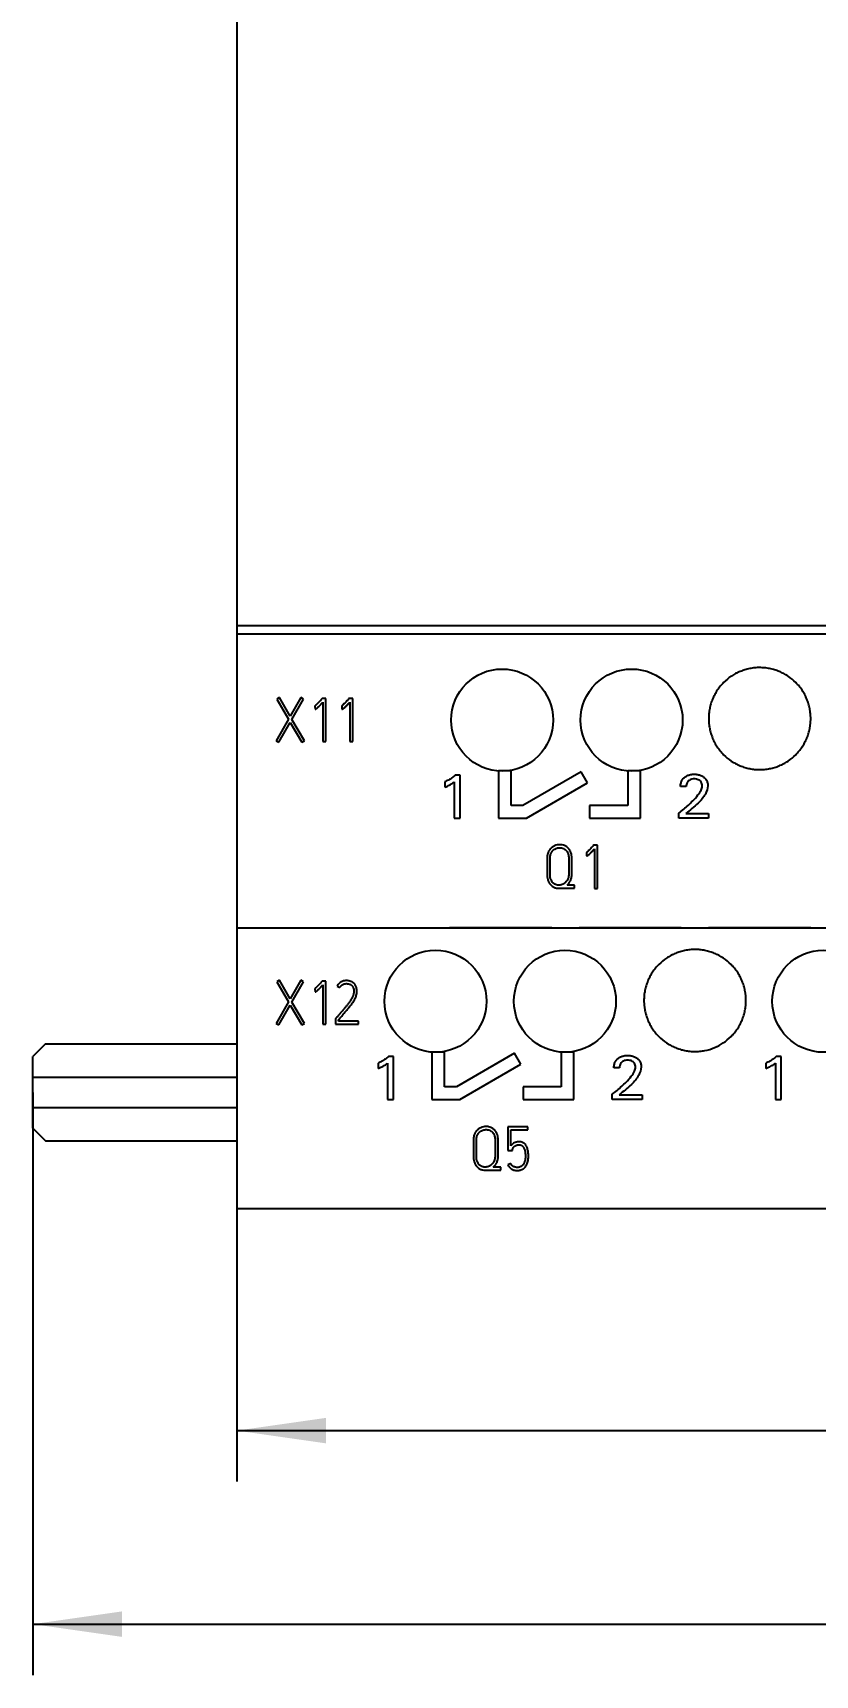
# Model space of a CAD drawing. Extents: x 0 to 420, y 0 to 297.
# Drawn here: x 82.5 to 113.2, y 124.5 to 188.9 of the extents above; entities that cross this region are included whole.
import ezdxf

# ---------------------------------------------------------------- set-up
doc = ezdxf.new("R2010")
doc.units = 0
doc.header["$LTSCALE"] = 23.1
for name, color, linetype in [('10000_FRONT', 7, 'CONTINUOUS'), ('10100_DIM_FRONT', 7, 'CONTINUOUS'), ('10500_FRONT_LABELING', 7, 'CONTINUOUS')]:
    doc.layers.add(name, color=color, linetype=linetype)
doc.styles.get("Standard").update_dxf_attribs({"font": 'txt', "width": 0.8})
doc.dimstyles.new('DIMSTYLE_1', dxfattribs={"dimtxt": 3.5, "dimasz": 3.5, "dimexe": 0.18, "dimexo": 0.0625, "dimgap": 0.09, "dimtad": 1, "dimtxsty": 'STANDARD', "dimcen": 0.09, "dimazin": 3, "dimtp": 0.05, "dimtm": 0.05, "dimtfac": 1, "dimtofl": 0, "dimtmove": 0, "dimatfit": 3, "dimtolj": 1})

# ---------------------------------------------------------------- blocks, each defined once
blk = doc.blocks.new('*D0')
at = {"layer": '10100_DIM_FRONT', "linetype": 'CONTINUOUS'}
for p, q in [((90.477533, 148.320933), (90.477533, 132.125358)), ((161.977533, 148.320933), (161.977533, 132.125358)), ((90.477533, 134.125358), (126.227533, 134.125358)), ((161.977533, 134.125358), (126.227533, 134.125358))]:
    blk.add_line(p, q, dxfattribs=at)
for points in [[(93.977533, 134.625358), (90.477533, 134.125358), (93.977533, 133.625358)], [(158.477533, 133.625358), (161.977533, 134.125358), (158.477533, 134.625358)]]:
    blk.add_solid(points, dxfattribs=at)
at = {"layer": '10100_DIM_FRONT', "linetype": 'CONTINUOUS', "width": 0.660714}
blk.add_text('71,5', height=3.5, dxfattribs=at).set_placement((122.783717, 135.000358))
blk = doc.blocks.new('*D1')
at = {"layer": '10100_DIM_FRONT', "linetype": 'CONTINUOUS'}
for p, q in [((161.977533, 187.833527), (161.977533, 124.539487)), ((82.477533, 147.384527), (82.477533, 124.539487)), ((82.477533, 126.539487), (122.227533, 126.539487)), ((161.977533, 126.539487), (122.227533, 126.539487))]:
    blk.add_line(p, q, dxfattribs=at)
for points in [[(85.977533, 127.039487), (82.477533, 126.539487), (85.977533, 126.039487)], [(158.477533, 126.039487), (161.977533, 126.539487), (158.477533, 127.039487)]]:
    blk.add_solid(points, dxfattribs=at)
at = {"layer": '10100_DIM_FRONT', "linetype": 'CONTINUOUS', "width": 0.714286}
blk.add_text('79,5', height=3.5, dxfattribs=at).set_placement((118.396875, 127.414487))

msp = doc.modelspace()

# ---------------------------------------------------------------- linework, layer by layer
at = {"layer": '10000_FRONT', "color": 7, "linetype": 'CONTINUOUS'}
for p, q in [((90.478, 232.835), (90.478, 142.835)), ((90.478, 165.687), (161.978, 165.687)), ((90.478, 165.354), (161.978, 165.354)), ((100.74, 159.982), (100.74, 158.128)), ((101.237, 159.982), (100.74, 159.982)), ((101.237, 158.629), (101.237, 159.982)), ((103.987, 159.947), (101.703, 158.629)), ((104.237, 159.513), (103.987, 159.947)), ((105.818, 159.988), (105.818, 158.628)), ((106.318, 159.988), (105.818, 159.988)), ((106.318, 158.128), (106.318, 159.988)), ((101.835, 158.128), (104.237, 159.513)), ((101.703, 158.629), (101.237, 158.629)), ((104.318, 158.628), (104.318, 158.128)), ((105.818, 158.628), (104.318, 158.628)), ((100.74, 158.128), (101.835, 158.128)), ((104.318, 158.128), (106.318, 158.128)), ((90.478, 153.835), (161.978, 153.835)), ((98.826, 153.832), (98.828, 153.835)), ((102.829, 153.832), (98.826, 153.832)), ((102.828, 153.835), (102.829, 153.832)), ((103.906, 153.832), (103.908, 153.835)), ((107.909, 153.832), (103.906, 153.832)), ((107.908, 153.835), (107.909, 153.832)), ((108.986, 153.832), (108.988, 153.835)), ((112.989, 153.832), (108.986, 153.832)), ((112.988, 153.835), (112.989, 153.832)), ((82.978, 149.285), (82.478, 148.785)), ((82.478, 145.985), (82.478, 148.785)), ((82.978, 149.285), (90.478, 149.285)), ((98.127, 148.958), (98.127, 147.104)), ((98.623, 148.958), (98.127, 148.958)), ((98.623, 147.605), (98.623, 148.958)), ((101.374, 148.923), (99.089, 147.605)), ((101.624, 148.49), (101.374, 148.923)), ((103.204, 148.964), (103.204, 147.604)), ((103.704, 148.964), (103.204, 148.964)), ((103.704, 147.104), (103.704, 148.964)), ((99.222, 147.104), (101.624, 148.49)), ((82.478, 147.985), (90.478, 147.985)), ((99.089, 147.605), (98.623, 147.605)), ((101.704, 147.604), (101.704, 147.104)), ((103.204, 147.604), (101.704, 147.604)), ((82.478, 146.785), (90.478, 146.785)), ((98.127, 147.104), (99.222, 147.104)), ((101.704, 147.104), (103.704, 147.104)), ((82.478, 145.985), (82.978, 145.485)), ((82.978, 145.485), (90.478, 145.485)), ((90.478, 142.835), (161.978, 142.835))]:
    msp.add_line(p, q, dxfattribs=at)
for centre in [(100.884, 161.979), (105.964, 161.979), (98.27, 150.956), (103.35, 150.956), (113.482, 150.956)]:
    msp.add_circle(centre, 2, dxfattribs=at)
for points, knots in [([(112.988, 162.035), (112.988, 162.1), (112.984, 162.166), (112.971, 162.296), (112.962, 162.36), (112.937, 162.488), (112.921, 162.551), (112.892, 162.645), (112.882, 162.676), (112.86, 162.738), (112.848, 162.769), (112.811, 162.86), (112.755, 162.977), (112.688, 163.089), (112.634, 163.171), (112.615, 163.198), (112.576, 163.25), (112.556, 163.276), (112.493, 163.353), (112.449, 163.401), (112.311, 163.54), (112.21, 163.623), (112.074, 163.714), (112.046, 163.732), (111.989, 163.766), (111.961, 163.782), (111.874, 163.829), (111.815, 163.857), (111.695, 163.907), (111.633, 163.929), (111.539, 163.957), (111.508, 163.966), (111.444, 163.982), (111.411, 163.989), (111.314, 164.009), (111.185, 164.028), (111.055, 164.034), (110.924, 164.035), (110.859, 164.031), (110.76, 164.022), (110.727, 164.018), (110.662, 164.008), (110.63, 164.003), (110.533, 163.983), (110.47, 163.968), (110.345, 163.93), (110.284, 163.908), (110.193, 163.87), (110.163, 163.857), (110.118, 163.836), (110.103, 163.829), (110.074, 163.814), (110.001, 163.776), (109.931, 163.734), (109.768, 163.625), (109.667, 163.542), (109.55, 163.426), (109.528, 163.402), (109.483, 163.353), (109.462, 163.328), (109.4, 163.253), (109.361, 163.2), (109.289, 163.092), (109.255, 163.036), (109.209, 162.949), (109.194, 162.92), (109.166, 162.86), (109.152, 162.83), (109.115, 162.739), (109.071, 162.617), (109.039, 162.49), (109.02, 162.394), (109.014, 162.362), (109.005, 162.297), (109.001, 162.265), (108.991, 162.166), (108.988, 162.1), (108.988, 162.035)], [0, 0, 0, 0, 0.03125, 0.03125, 0.0625, 0.0625, 0.09375, 0.09375, 0.109375, 0.109375, 0.125, 0.125, 0.15625, 0.1875, 0.1875, 0.203125, 0.203125, 0.21875, 0.21875, 0.25, 0.25, 0.3125, 0.3125, 0.328125, 0.328125, 0.34375, 0.34375, 0.375, 0.375, 0.40625, 0.40625, 0.421875, 0.421875, 0.4375, 0.4375, 0.46875, 0.5, 0.5, 0.53125, 0.53125, 0.546875, 0.546875, 0.5625, 0.5625, 0.59375, 0.59375, 0.625, 0.625, 0.640625, 0.640625, 0.648438, 0.648438, 0.65625, 0.6875, 0.6875, 0.75, 0.75, 0.765625, 0.765625, 0.78125, 0.78125, 0.8125, 0.8125, 0.84375, 0.84375, 0.859375, 0.859375, 0.875, 0.875, 0.90625, 0.9375, 0.9375, 0.953125, 0.953125, 0.96875, 0.96875, 1, 1, 1, 1]), ([(108.988, 162.035), (108.988, 161.969), (108.991, 161.903), (109.004, 161.773), (109.013, 161.709), (109.038, 161.582), (109.054, 161.518), (109.083, 161.424), (109.093, 161.393), (109.115, 161.331), (109.127, 161.3), (109.164, 161.209), (109.22, 161.092), (109.287, 160.98), (109.341, 160.898), (109.36, 160.872), (109.399, 160.819), (109.419, 160.793), (109.482, 160.716), (109.526, 160.668), (109.664, 160.529), (109.765, 160.446), (109.888, 160.364), (109.901, 160.355), (109.929, 160.337), (109.943, 160.329), (109.986, 160.303), (110.014, 160.287), (110.101, 160.241), (110.16, 160.213), (110.28, 160.163), (110.342, 160.14), (110.436, 160.112), (110.467, 160.103), (110.531, 160.087), (110.564, 160.08), (110.661, 160.06), (110.79, 160.041), (110.92, 160.035), (111.051, 160.034), (111.116, 160.038), (111.215, 160.047), (111.248, 160.051), (111.313, 160.061), (111.345, 160.067), (111.442, 160.086), (111.505, 160.102), (111.63, 160.139), (111.691, 160.161), (111.782, 160.199), (111.812, 160.212), (111.857, 160.233), (111.872, 160.241), (111.901, 160.255), (111.974, 160.293), (112.045, 160.335), (112.207, 160.444), (112.308, 160.527), (112.425, 160.643), (112.448, 160.667), (112.492, 160.716), (112.513, 160.741), (112.575, 160.817), (112.614, 160.869), (112.686, 160.977), (112.72, 161.033), (112.766, 161.12), (112.781, 161.149), (112.809, 161.209), (112.823, 161.239), (112.86, 161.33), (112.904, 161.452), (112.936, 161.579), (112.955, 161.675), (112.961, 161.707), (112.97, 161.772), (112.975, 161.804), (112.984, 161.903), (112.988, 161.969), (112.988, 162.035)], [0, 0, 0, 0, 0.03125, 0.03125, 0.0625, 0.0625, 0.09375, 0.09375, 0.109375, 0.109375, 0.125, 0.125, 0.15625, 0.1875, 0.1875, 0.203125, 0.203125, 0.21875, 0.21875, 0.25, 0.25, 0.3125, 0.3125, 0.320312, 0.320312, 0.328125, 0.328125, 0.34375, 0.34375, 0.375, 0.375, 0.40625, 0.40625, 0.421875, 0.421875, 0.4375, 0.4375, 0.46875, 0.5, 0.5, 0.53125, 0.53125, 0.546875, 0.546875, 0.5625, 0.5625, 0.59375, 0.59375, 0.625, 0.625, 0.640625, 0.640625, 0.648438, 0.648438, 0.65625, 0.6875, 0.6875, 0.75, 0.75, 0.765625, 0.765625, 0.78125, 0.78125, 0.8125, 0.8125, 0.84375, 0.84375, 0.859375, 0.859375, 0.875, 0.875, 0.90625, 0.9375, 0.9375, 0.953125, 0.953125, 0.96875, 0.96875, 1, 1, 1, 1]), ([(110.448, 150.985), (110.448, 151.05), (110.444, 151.116), (110.432, 151.245), (110.422, 151.309), (110.397, 151.437), (110.381, 151.5), (110.353, 151.594), (110.342, 151.625), (110.32, 151.687), (110.309, 151.718), (110.271, 151.808), (110.216, 151.926), (110.149, 152.038), (110.095, 152.119), (110.076, 152.146), (110.037, 152.199), (110.017, 152.225), (109.954, 152.301), (109.91, 152.35), (109.772, 152.489), (109.672, 152.572), (109.549, 152.654), (109.535, 152.663), (109.507, 152.681), (109.493, 152.69), (109.451, 152.715), (109.422, 152.731), (109.335, 152.778), (109.276, 152.806), (109.156, 152.856), (109.094, 152.878), (109, 152.907), (108.969, 152.916), (108.905, 152.932), (108.872, 152.939), (108.775, 152.959), (108.645, 152.978), (108.515, 152.984), (108.384, 152.985), (108.318, 152.981), (108.22, 152.972), (108.187, 152.968), (108.122, 152.958), (108.089, 152.952), (107.993, 152.933), (107.929, 152.917), (107.804, 152.879), (107.743, 152.857), (107.652, 152.82), (107.622, 152.806), (107.577, 152.785), (107.562, 152.778), (107.533, 152.763), (107.46, 152.725), (107.389, 152.683), (107.227, 152.574), (107.126, 152.491), (107.009, 152.374), (106.986, 152.351), (106.942, 152.302), (106.921, 152.277), (106.859, 152.201), (106.82, 152.149), (106.748, 152.041), (106.714, 151.985), (106.668, 151.898), (106.653, 151.869), (106.625, 151.809), (106.612, 151.779), (106.574, 151.688), (106.531, 151.566), (106.499, 151.44), (106.48, 151.344), (106.474, 151.312), (106.465, 151.247), (106.46, 151.214), (106.451, 151.116), (106.448, 151.05), (106.448, 150.985)], [0, 0, 0, 0, 0.03125, 0.03125, 0.0625, 0.0625, 0.09375, 0.09375, 0.109375, 0.109375, 0.125, 0.125, 0.15625, 0.1875, 0.1875, 0.203125, 0.203125, 0.21875, 0.21875, 0.25, 0.25, 0.3125, 0.3125, 0.320312, 0.320312, 0.328125, 0.328125, 0.34375, 0.34375, 0.375, 0.375, 0.40625, 0.40625, 0.421875, 0.421875, 0.4375, 0.4375, 0.46875, 0.5, 0.5, 0.53125, 0.53125, 0.546875, 0.546875, 0.5625, 0.5625, 0.59375, 0.59375, 0.625, 0.625, 0.640625, 0.640625, 0.648438, 0.648438, 0.65625, 0.6875, 0.6875, 0.75, 0.75, 0.765625, 0.765625, 0.78125, 0.78125, 0.8125, 0.8125, 0.84375, 0.84375, 0.859375, 0.859375, 0.875, 0.875, 0.90625, 0.9375, 0.9375, 0.953125, 0.953125, 0.96875, 0.96875, 1, 1, 1, 1]), ([(106.448, 150.985), (106.448, 150.919), (106.451, 150.853), (106.464, 150.724), (106.473, 150.66), (106.498, 150.532), (106.514, 150.469), (106.542, 150.375), (106.553, 150.344), (106.575, 150.282), (106.586, 150.251), (106.624, 150.161), (106.68, 150.043), (106.746, 149.931), (106.8, 149.85), (106.819, 149.823), (106.858, 149.77), (106.878, 149.744), (106.941, 149.668), (106.985, 149.619), (107.123, 149.48), (107.223, 149.398), (107.346, 149.315), (107.36, 149.306), (107.388, 149.288), (107.402, 149.28), (107.444, 149.254), (107.473, 149.238), (107.56, 149.191), (107.619, 149.163), (107.739, 149.113), (107.801, 149.091), (107.895, 149.062), (107.926, 149.053), (107.99, 149.037), (108.023, 149.03), (108.12, 149.01), (108.25, 148.991), (108.38, 148.985), (108.511, 148.984), (108.577, 148.988), (108.675, 148.997), (108.708, 149.001), (108.773, 149.011), (108.935, 149.039), (109.092, 149.087), (109.243, 149.149), (109.273, 149.163), (109.318, 149.184), (109.333, 149.191), (109.363, 149.206), (109.436, 149.244), (109.506, 149.286), (109.669, 149.395), (109.77, 149.478), (109.886, 149.595), (109.909, 149.619), (109.953, 149.667), (109.974, 149.692), (110.036, 149.768), (110.075, 149.82), (110.147, 149.928), (110.181, 149.984), (110.227, 150.071), (110.242, 150.1), (110.27, 150.16), (110.283, 150.19), (110.321, 150.281), (110.364, 150.403), (110.396, 150.529), (110.415, 150.625), (110.421, 150.657), (110.431, 150.722), (110.435, 150.755), (110.444, 150.853), (110.448, 150.919), (110.448, 150.985)], [0, 0, 0, 0, 0.03125, 0.03125, 0.0625, 0.0625, 0.09375, 0.09375, 0.109375, 0.109375, 0.125, 0.125, 0.15625, 0.1875, 0.1875, 0.203125, 0.203125, 0.21875, 0.21875, 0.25, 0.25, 0.3125, 0.3125, 0.320312, 0.320312, 0.328125, 0.328125, 0.34375, 0.34375, 0.375, 0.375, 0.40625, 0.40625, 0.421875, 0.421875, 0.4375, 0.4375, 0.46875, 0.5, 0.5, 0.53125, 0.53125, 0.546875, 0.546875, 0.5625, 0.625, 0.625, 0.640625, 0.640625, 0.648438, 0.648438, 0.65625, 0.6875, 0.6875, 0.75, 0.75, 0.765625, 0.765625, 0.78125, 0.78125, 0.8125, 0.8125, 0.84375, 0.84375, 0.859375, 0.859375, 0.875, 0.875, 0.90625, 0.9375, 0.9375, 0.953125, 0.953125, 0.96875, 0.96875, 1, 1, 1, 1])]:
    msp.add_open_spline(points, degree=3, knots=knots, dxfattribs=at)
at = {"layer": '10500_FRONT_LABELING', "color": 7, "linetype": 'CONTINUOUS'}
for p, q in [((92.148, 162.86), (92.046, 162.802)), ((92.046, 162.802), (92.506, 162.007)), ((92.572, 162.125), (92.148, 162.86)), ((92.99, 162.86), (92.572, 162.125)), ((92.643, 162.005), (93.096, 162.802)), ((93.096, 162.802), (92.99, 162.86)), ((93.527, 162.521), (93.541, 162.526)), ((93.541, 162.526), (93.548, 162.405)), ((93.827, 162.825), (93.81, 162.806)), ((93.975, 162.825), (93.827, 162.825)), ((93.857, 162.679), (93.857, 161.132)), ((93.975, 161.132), (93.975, 162.825)), ((94.581, 162.521), (94.595, 162.526)), ((94.595, 162.526), (94.602, 162.405)), ((94.881, 162.825), (94.864, 162.806)), ((95.029, 162.825), (94.881, 162.825)), ((94.911, 162.679), (94.911, 161.132)), ((95.029, 161.132), (95.029, 162.825)), ((92.506, 162.007), (92.028, 161.165)), ((92.131, 161.106), (92.575, 161.887)), ((92.575, 161.887), (93.027, 161.106)), ((93.131, 161.165), (92.643, 162.005)), ((92.028, 161.165), (92.131, 161.106)), ((93.027, 161.106), (93.131, 161.165)), ((93.857, 161.132), (93.975, 161.132)), ((94.911, 161.132), (95.029, 161.132)), ((99.234, 159.82), (99.041, 159.82)), ((99.234, 158.129), (99.234, 159.82)), ((98.634, 159.558), (98.634, 159.346)), ((99.006, 159.557), (99.006, 158.129)), ((108.104, 159.37), (107.884, 159.37)), ((99.006, 158.129), (99.234, 158.129)), ((107.814, 158.129), (107.814, 158.333)), ((108.986, 158.129), (107.814, 158.129)), ((108.091, 158.315), (108.986, 158.315)), ((108.986, 158.315), (108.986, 158.129)), ((102.648, 156.571), (102.648, 155.927)), ((102.765, 155.927), (102.765, 156.571)), ((103.499, 156.571), (103.499, 155.941)), ((103.619, 155.941), (103.619, 156.571)), ((104.178, 156.771), (104.192, 156.776)), ((104.192, 156.776), (104.199, 156.655)), ((104.477, 157.075), (104.461, 157.056)), ((104.626, 157.075), (104.477, 157.075)), ((104.508, 156.929), (104.508, 155.382)), ((104.626, 155.382), (104.626, 157.075)), ((103.11, 155.385), (103.723, 155.385)), ((103.723, 155.505), (103.43, 155.505)), ((103.723, 155.385), (103.723, 155.505)), ((104.508, 155.382), (104.626, 155.382)), ((92.148, 151.78), (92.046, 151.722)), ((92.046, 151.722), (92.506, 150.927)), ((92.572, 151.045), (92.148, 151.78)), ((92.99, 151.78), (92.572, 151.045)), ((92.643, 150.925), (93.096, 151.722)), ((93.096, 151.722), (92.99, 151.78)), ((93.527, 151.441), (93.541, 151.446)), ((93.541, 151.446), (93.548, 151.325)), ((93.827, 151.745), (93.81, 151.726)), ((93.975, 151.745), (93.827, 151.745)), ((93.857, 151.599), (93.857, 150.052)), ((93.975, 150.052), (93.975, 151.745)), ((94.416, 151.545), (94.522, 151.49)), ((92.506, 150.927), (92.028, 150.085)), ((92.131, 150.026), (92.575, 150.807)), ((92.575, 150.807), (93.027, 150.026)), ((93.131, 150.085), (92.643, 150.925)), ((92.028, 150.085), (92.131, 150.026)), ((93.027, 150.026), (93.131, 150.085)), ((93.857, 150.052), (93.975, 150.052)), ((94.367, 150.288), (94.352, 150.271)), ((94.352, 150.271), (94.352, 150.055)), ((94.352, 150.055), (95.258, 150.055)), ((94.47, 150.172), (94.47, 150.229)), ((95.258, 150.172), (94.47, 150.172)), ((95.258, 150.055), (95.258, 150.172)), ((96.62, 148.796), (96.428, 148.796)), ((96.62, 147.106), (96.62, 148.796)), ((111.832, 148.796), (111.64, 148.796)), ((111.832, 147.106), (111.832, 148.796)), ((96.02, 148.534), (96.02, 148.322)), ((96.393, 148.533), (96.393, 147.106)), ((105.491, 148.347), (105.27, 148.347)), ((111.232, 148.534), (111.232, 148.322)), ((111.605, 148.533), (111.605, 147.106)), ((96.393, 147.106), (96.62, 147.106)), ((105.2, 147.106), (105.2, 147.309)), ((106.373, 147.106), (105.2, 147.106)), ((105.477, 147.291), (106.373, 147.291)), ((106.373, 147.291), (106.373, 147.106)), ((111.605, 147.106), (111.832, 147.106)), ((99.758, 145.521), (99.758, 144.877)), ((99.875, 144.877), (99.875, 145.521)), ((100.609, 145.521), (100.609, 144.891)), ((100.729, 144.891), (100.729, 145.521)), ((101.109, 146.035), (101.109, 145.101)), ((101.894, 146.035), (101.109, 146.035)), ((101.226, 145.289), (101.226, 145.917)), ((101.226, 145.917), (101.894, 145.917)), ((101.894, 145.917), (101.894, 146.035)), ((101.109, 145.101), (101.288, 145.101)), ((101.288, 145.101), (101.297, 145.153)), ((100.22, 144.335), (100.833, 144.335)), ((100.833, 144.455), (100.54, 144.455)), ((100.833, 144.335), (100.833, 144.455)), ((101.222, 144.592), (101.113, 144.542))]:
    msp.add_line(p, q, dxfattribs=at)
for points, knots in [([(93.81, 162.806), (93.799, 162.794), (93.788, 162.781), (93.765, 162.757), (93.754, 162.744), (93.72, 162.707), (93.697, 162.683), (93.651, 162.634), (93.627, 162.61), (93.591, 162.575), (93.579, 162.563), (93.56, 162.547), (93.554, 162.541), (93.541, 162.531), (93.534, 162.525), (93.527, 162.521)], [0, 0, 0, 0, 0.125, 0.125, 0.25, 0.25, 0.5, 0.5, 0.75, 0.75, 0.875, 0.875, 0.9375, 0.9375, 1, 1, 1, 1]), ([(93.548, 162.405), (93.553, 162.405), (93.557, 162.406), (93.566, 162.408), (93.57, 162.409), (93.578, 162.412), (93.582, 162.414), (93.59, 162.418), (93.593, 162.421), (93.604, 162.428), (93.611, 162.433), (93.625, 162.444), (93.631, 162.45), (93.651, 162.467), (93.663, 162.479), (93.689, 162.503), (93.701, 162.515), (93.738, 162.552), (93.762, 162.578), (93.81, 162.628), (93.834, 162.653), (93.857, 162.679)], [0, 0, 0, 0, 0.03125, 0.03125, 0.0625, 0.0625, 0.09375, 0.09375, 0.125, 0.125, 0.1875, 0.1875, 0.25, 0.25, 0.375, 0.375, 0.5, 0.5, 0.75, 0.75, 1, 1, 1, 1]), ([(94.864, 162.806), (94.853, 162.794), (94.842, 162.781), (94.819, 162.757), (94.808, 162.744), (94.774, 162.707), (94.751, 162.683), (94.705, 162.634), (94.681, 162.61), (94.645, 162.575), (94.633, 162.563), (94.614, 162.547), (94.608, 162.541), (94.595, 162.531), (94.588, 162.525), (94.581, 162.521)], [0, 0, 0, 0, 0.125, 0.125, 0.25, 0.25, 0.5, 0.5, 0.75, 0.75, 0.875, 0.875, 0.9375, 0.9375, 1, 1, 1, 1]), ([(94.602, 162.405), (94.607, 162.405), (94.611, 162.406), (94.62, 162.408), (94.624, 162.409), (94.632, 162.412), (94.636, 162.414), (94.644, 162.418), (94.647, 162.421), (94.658, 162.428), (94.665, 162.433), (94.678, 162.444), (94.685, 162.45), (94.705, 162.467), (94.717, 162.479), (94.742, 162.503), (94.755, 162.515), (94.792, 162.552), (94.816, 162.578), (94.864, 162.628), (94.887, 162.653), (94.911, 162.679)], [0, 0, 0, 0, 0.03125, 0.03125, 0.0625, 0.0625, 0.09375, 0.09375, 0.125, 0.125, 0.1875, 0.1875, 0.25, 0.25, 0.375, 0.375, 0.5, 0.5, 0.75, 0.75, 1, 1, 1, 1]), ([(99.041, 159.82), (99.002, 159.782), (98.919, 159.711), (98.782, 159.623), (98.684, 159.578), (98.634, 159.558)], [0, 0, 0, 0, 0.335376, 0.666733, 1, 1, 1, 1]), ([(107.814, 158.333), (107.88, 158.383), (108.008, 158.484), (108.19, 158.643), (108.38, 158.825), (108.554, 159.017), (108.688, 159.211), (108.738, 159.367), (108.725, 159.476), (108.694, 159.549), (108.642, 159.605), (108.577, 159.644), (108.501, 159.667), (108.417, 159.674), (108.332, 159.666), (108.253, 159.639), (108.188, 159.594), (108.139, 159.532), (108.11, 159.455), (108.104, 159.399), (108.104, 159.37)], [0, 0, 0, 0, 0.104116, 0.205085, 0.303144, 0.433178, 0.529839, 0.598022, 0.633057, 0.664801, 0.696393, 0.726886, 0.759247, 0.795227, 0.832181, 0.865789, 0.898315, 0.930542, 0.963549, 1, 1, 1, 1]), ([(107.884, 159.37), (107.883, 159.418), (107.894, 159.511), (107.946, 159.637), (108.033, 159.735), (108.144, 159.806), (108.275, 159.847), (108.416, 159.858), (108.557, 159.848), (108.684, 159.812), (108.795, 159.749), (108.885, 159.66), (108.941, 159.539), (108.966, 159.336), (108.855, 159.028), (108.545, 158.665), (108.246, 158.445), (108.091, 158.315)], [0, 0, 0, 0, 0.047634, 0.090966, 0.134024, 0.175852, 0.219839, 0.26854, 0.316048, 0.358805, 0.398874, 0.441275, 0.482994, 0.528552, 0.640457, 0.793497, 1, 1, 1, 1]), ([(98.634, 159.346), (98.669, 159.36), (98.735, 159.387), (98.825, 159.431), (98.89, 159.47), (98.937, 159.502), (98.971, 159.528), (98.994, 159.547), (99.006, 159.557)], [0, 0, 0, 0, 0.263331, 0.496838, 0.701719, 0.791454, 0.890837, 1, 1, 1, 1]), ([(103.619, 156.571), (103.619, 156.637), (103.611, 156.703), (103.585, 156.782), (103.579, 156.798), (103.566, 156.828), (103.559, 156.843), (103.543, 156.872), (103.534, 156.886), (103.52, 156.907), (103.515, 156.914), (103.505, 156.927), (103.5, 156.933), (103.472, 156.965), (103.448, 156.988), (103.408, 157.017), (103.394, 157.026), (103.365, 157.043), (103.35, 157.051), (103.304, 157.07), (103.272, 157.08), (103.223, 157.089), (103.206, 157.091), (103.173, 157.094), (103.156, 157.094), (103.123, 157.093), (103.106, 157.092), (103.072, 157.088), (103.056, 157.085), (103.007, 157.074), (102.976, 157.064), (102.93, 157.043), (102.915, 157.036), (102.886, 157.019), (102.872, 157.011), (102.844, 156.991), (102.831, 156.981), (102.813, 156.965), (102.806, 156.959), (102.794, 156.948), (102.788, 156.942), (102.76, 156.911), (102.74, 156.885), (102.714, 156.842), (102.706, 156.828), (102.692, 156.797), (102.685, 156.782), (102.674, 156.751), (102.669, 156.735), (102.661, 156.703), (102.657, 156.687), (102.652, 156.654), (102.651, 156.637), (102.648, 156.604), (102.648, 156.587), (102.648, 156.571)], [0, 0, 0, 0, 0.125, 0.125, 0.15625, 0.15625, 0.1875, 0.1875, 0.21875, 0.21875, 0.234375, 0.234375, 0.25, 0.25, 0.3125, 0.3125, 0.34375, 0.34375, 0.375, 0.375, 0.4375, 0.4375, 0.46875, 0.46875, 0.5, 0.5, 0.53125, 0.53125, 0.5625, 0.5625, 0.625, 0.625, 0.65625, 0.65625, 0.6875, 0.6875, 0.71875, 0.71875, 0.734375, 0.734375, 0.75, 0.75, 0.8125, 0.8125, 0.84375, 0.84375, 0.875, 0.875, 0.90625, 0.90625, 0.9375, 0.9375, 0.96875, 0.96875, 1, 1, 1, 1]), ([(102.765, 156.571), (102.765, 156.596), (102.767, 156.621), (102.774, 156.671), (102.78, 156.696), (102.793, 156.732), (102.798, 156.744), (102.808, 156.767), (102.814, 156.778), (102.827, 156.8), (102.834, 156.811), (102.849, 156.831), (102.857, 156.841), (102.883, 156.87), (102.902, 156.887), (102.933, 156.909), (102.944, 156.916), (102.966, 156.929), (102.978, 156.934), (103.013, 156.95), (103.037, 156.958), (103.074, 156.966), (103.087, 156.969), (103.112, 156.972), (103.125, 156.973), (103.15, 156.974), (103.163, 156.974), (103.188, 156.972), (103.201, 156.971), (103.239, 156.964), (103.263, 156.957), (103.298, 156.942), (103.31, 156.936), (103.332, 156.923), (103.343, 156.916), (103.373, 156.893), (103.392, 156.876), (103.424, 156.836), (103.438, 156.815), (103.456, 156.781), (103.461, 156.769), (103.47, 156.745), (103.475, 156.733), (103.485, 156.697), (103.491, 156.672), (103.497, 156.622), (103.499, 156.596), (103.499, 156.571)], [0, 0, 0, 0, 0.0625, 0.0625, 0.125, 0.125, 0.15625, 0.15625, 0.1875, 0.1875, 0.21875, 0.21875, 0.25, 0.25, 0.3125, 0.3125, 0.34375, 0.34375, 0.375, 0.375, 0.4375, 0.4375, 0.46875, 0.46875, 0.5, 0.5, 0.53125, 0.53125, 0.5625, 0.5625, 0.625, 0.625, 0.65625, 0.65625, 0.6875, 0.6875, 0.75, 0.75, 0.8125, 0.8125, 0.84375, 0.84375, 0.875, 0.875, 0.9375, 0.9375, 1, 1, 1, 1]), ([(104.461, 157.056), (104.45, 157.044), (104.438, 157.031), (104.416, 157.007), (104.404, 156.994), (104.37, 156.957), (104.347, 156.933), (104.301, 156.884), (104.278, 156.86), (104.242, 156.825), (104.23, 156.813), (104.211, 156.797), (104.204, 156.791), (104.192, 156.781), (104.185, 156.775), (104.178, 156.771)], [0, 0, 0, 0, 0.125, 0.125, 0.25, 0.25, 0.5, 0.5, 0.75, 0.75, 0.875, 0.875, 0.9375, 0.9375, 1, 1, 1, 1]), ([(104.199, 156.655), (104.203, 156.655), (104.208, 156.656), (104.216, 156.658), (104.221, 156.659), (104.229, 156.662), (104.233, 156.664), (104.24, 156.668), (104.244, 156.671), (104.255, 156.678), (104.262, 156.683), (104.275, 156.694), (104.282, 156.7), (104.301, 156.717), (104.314, 156.729), (104.339, 156.753), (104.352, 156.765), (104.388, 156.802), (104.413, 156.828), (104.46, 156.878), (104.484, 156.903), (104.508, 156.929)], [0, 0, 0, 0, 0.03125, 0.03125, 0.0625, 0.0625, 0.09375, 0.09375, 0.125, 0.125, 0.1875, 0.1875, 0.25, 0.25, 0.375, 0.375, 0.5, 0.5, 0.75, 0.75, 1, 1, 1, 1]), ([(102.648, 155.927), (102.648, 155.86), (102.655, 155.794), (102.679, 155.714), (102.684, 155.698), (102.696, 155.667), (102.703, 155.652), (102.717, 155.622), (102.725, 155.608), (102.738, 155.586), (102.743, 155.579), (102.752, 155.565), (102.757, 155.559), (102.782, 155.525), (102.805, 155.501), (102.844, 155.469), (102.857, 155.459), (102.885, 155.441), (102.915, 155.425), (102.945, 155.413), (102.977, 155.402), (102.994, 155.398), (103.043, 155.388), (103.076, 155.385), (103.11, 155.385)], [0, 0, 0, 0, 0.25, 0.25, 0.3125, 0.3125, 0.375, 0.375, 0.4375, 0.4375, 0.46875, 0.46875, 0.5, 0.5, 0.625, 0.625, 0.6875, 0.6875, 0.75, 0.8125, 0.8125, 0.875, 0.875, 1, 1, 1, 1]), ([(103.499, 155.941), (103.499, 155.915), (103.497, 155.888), (103.492, 155.849), (103.489, 155.836), (103.484, 155.811), (103.48, 155.798), (103.468, 155.76), (103.458, 155.736), (103.44, 155.701), (103.433, 155.69), (103.419, 155.668), (103.411, 155.657), (103.386, 155.626), (103.368, 155.607), (103.337, 155.582), (103.327, 155.575), (103.305, 155.56), (103.293, 155.553), (103.258, 155.535), (103.233, 155.525), (103.195, 155.515), (103.182, 155.512), (103.156, 155.508), (103.143, 155.506), (103.117, 155.505), (103.103, 155.505), (103.084, 155.506), (103.077, 155.506), (103.064, 155.507), (103.057, 155.508), (103.025, 155.514), (102.999, 155.521), (102.963, 155.537), (102.952, 155.543), (102.929, 155.557), (102.907, 155.572), (102.888, 155.59), (102.869, 155.608), (102.86, 155.619), (102.836, 155.65), (102.822, 155.672), (102.805, 155.708), (102.8, 155.721), (102.791, 155.745), (102.787, 155.758), (102.777, 155.796), (102.773, 155.821), (102.767, 155.874), (102.765, 155.9), (102.765, 155.927)], [0, 0, 0, 0, 0.0625, 0.0625, 0.09375, 0.09375, 0.125, 0.125, 0.1875, 0.1875, 0.21875, 0.21875, 0.25, 0.25, 0.3125, 0.3125, 0.34375, 0.34375, 0.375, 0.375, 0.4375, 0.4375, 0.46875, 0.46875, 0.5, 0.5, 0.53125, 0.53125, 0.546875, 0.546875, 0.5625, 0.5625, 0.625, 0.625, 0.65625, 0.65625, 0.6875, 0.71875, 0.71875, 0.75, 0.75, 0.8125, 0.8125, 0.84375, 0.84375, 0.875, 0.875, 0.9375, 0.9375, 1, 1, 1, 1]), ([(103.43, 155.505), (103.446, 155.518), (103.461, 155.532), (103.489, 155.562), (103.502, 155.578), (103.52, 155.603), (103.525, 155.611), (103.536, 155.628), (103.542, 155.637), (103.557, 155.664), (103.566, 155.682), (103.582, 155.72), (103.589, 155.739), (103.601, 155.778), (103.605, 155.798), (103.616, 155.859), (103.619, 155.9), (103.619, 155.941)], [0, 0, 0, 0, 0.125, 0.125, 0.25, 0.25, 0.3125, 0.3125, 0.375, 0.375, 0.5, 0.5, 0.625, 0.625, 0.75, 0.75, 1, 1, 1, 1]), ([(93.81, 151.726), (93.799, 151.714), (93.788, 151.701), (93.765, 151.677), (93.754, 151.664), (93.72, 151.627), (93.697, 151.603), (93.651, 151.554), (93.627, 151.53), (93.591, 151.495), (93.579, 151.483), (93.56, 151.467), (93.554, 151.461), (93.541, 151.451), (93.534, 151.445), (93.527, 151.441)], [0, 0, 0, 0, 0.125, 0.125, 0.25, 0.25, 0.5, 0.5, 0.75, 0.75, 0.875, 0.875, 0.9375, 0.9375, 1, 1, 1, 1]), ([(93.548, 151.325), (93.553, 151.325), (93.557, 151.326), (93.566, 151.328), (93.57, 151.329), (93.578, 151.332), (93.582, 151.334), (93.59, 151.338), (93.593, 151.341), (93.604, 151.348), (93.611, 151.354), (93.625, 151.364), (93.631, 151.37), (93.651, 151.387), (93.663, 151.399), (93.689, 151.423), (93.701, 151.436), (93.738, 151.473), (93.762, 151.498), (93.81, 151.548), (93.834, 151.573), (93.857, 151.599)], [0, 0, 0, 0, 0.03125, 0.03125, 0.0625, 0.0625, 0.09375, 0.09375, 0.125, 0.125, 0.1875, 0.1875, 0.25, 0.25, 0.375, 0.375, 0.5, 0.5, 0.75, 0.75, 1, 1, 1, 1]), ([(94.522, 151.49), (94.531, 151.51), (94.543, 151.529), (94.564, 151.554), (94.571, 151.563), (94.587, 151.578), (94.603, 151.592), (94.621, 151.604), (94.64, 151.615), (94.65, 151.62), (94.681, 151.633), (94.702, 151.639), (94.735, 151.644), (94.746, 151.645), (94.767, 151.646), (94.778, 151.646), (94.811, 151.646), (94.833, 151.644), (94.865, 151.638), (94.876, 151.635), (94.897, 151.629), (94.908, 151.625), (94.928, 151.617), (94.938, 151.612), (94.957, 151.601), (94.966, 151.595), (94.983, 151.581), (94.991, 151.573), (95.002, 151.561), (95.005, 151.557), (95.012, 151.549), (95.015, 151.544), (95.025, 151.53), (95.03, 151.521), (95.04, 151.501), (95.044, 151.491), (95.055, 151.46), (95.059, 151.439), (95.064, 151.407), (95.065, 151.396), (95.067, 151.374), (95.067, 151.363), (95.067, 151.33), (95.065, 151.309), (95.06, 151.266), (95.056, 151.244), (95.048, 151.213), (95.045, 151.202), (95.039, 151.181), (95.036, 151.171), (95.025, 151.14), (95.016, 151.121), (94.996, 151.082), (94.985, 151.064), (94.963, 151.027), (94.951, 151.009), (94.915, 150.955), (94.89, 150.919), (94.839, 150.85), (94.813, 150.815), (94.759, 150.748), (94.731, 150.715), (94.676, 150.649), (94.648, 150.615), (94.592, 150.55), (94.564, 150.517), (94.508, 150.451), (94.48, 150.419), (94.437, 150.37), (94.423, 150.353), (94.395, 150.321), (94.381, 150.304), (94.367, 150.288)], [0, 0, 0, 0, 0.03125, 0.03125, 0.046875, 0.046875, 0.0625, 0.078125, 0.078125, 0.09375, 0.09375, 0.125, 0.125, 0.140625, 0.140625, 0.15625, 0.15625, 0.1875, 0.1875, 0.203125, 0.203125, 0.21875, 0.21875, 0.234375, 0.234375, 0.25, 0.25, 0.265625, 0.265625, 0.273438, 0.273438, 0.28125, 0.28125, 0.296875, 0.296875, 0.3125, 0.3125, 0.34375, 0.34375, 0.359375, 0.359375, 0.375, 0.375, 0.40625, 0.40625, 0.4375, 0.4375, 0.453125, 0.453125, 0.46875, 0.46875, 0.5, 0.5, 0.53125, 0.53125, 0.5625, 0.5625, 0.625, 0.625, 0.6875, 0.6875, 0.75, 0.75, 0.8125, 0.8125, 0.875, 0.875, 0.9375, 0.9375, 0.96875, 0.96875, 1, 1, 1, 1]), ([(94.47, 150.229), (94.503, 150.268), (94.536, 150.307), (94.603, 150.385), (94.636, 150.424), (94.702, 150.502), (94.735, 150.541), (94.801, 150.62), (94.834, 150.659), (94.898, 150.738), (94.93, 150.778), (94.976, 150.839), (94.992, 150.86), (95.021, 150.902), (95.036, 150.923), (95.065, 150.965), (95.078, 150.987), (95.104, 151.032), (95.116, 151.054), (95.138, 151.1), (95.147, 151.124), (95.163, 151.173), (95.17, 151.198), (95.179, 151.248), (95.183, 151.273), (95.187, 151.324), (95.188, 151.35), (95.186, 151.401), (95.183, 151.427), (95.174, 151.477), (95.168, 151.502), (95.155, 151.539), (95.15, 151.551), (95.138, 151.574), (95.132, 151.585), (95.119, 151.607), (95.111, 151.617), (95.095, 151.637), (95.086, 151.647), (95.068, 151.665), (95.058, 151.674), (95.038, 151.69), (95.028, 151.697), (95.006, 151.71), (94.994, 151.716), (94.971, 151.727), (94.959, 151.732), (94.922, 151.745), (94.897, 151.752), (94.859, 151.759), (94.846, 151.76), (94.821, 151.763), (94.808, 151.763), (94.769, 151.764), (94.743, 151.764), (94.705, 151.759), (94.692, 151.757), (94.666, 151.752), (94.654, 151.749), (94.616, 151.737), (94.593, 151.727), (94.559, 151.707), (94.548, 151.7), (94.527, 151.685), (94.507, 151.669), (94.489, 151.651), (94.471, 151.632), (94.463, 151.622), (94.44, 151.591), (94.427, 151.568), (94.416, 151.545)], [0, 0, 0, 0, 0.0625, 0.0625, 0.125, 0.125, 0.1875, 0.1875, 0.25, 0.25, 0.3125, 0.3125, 0.34375, 0.34375, 0.375, 0.375, 0.40625, 0.40625, 0.4375, 0.4375, 0.46875, 0.46875, 0.5, 0.5, 0.53125, 0.53125, 0.5625, 0.5625, 0.59375, 0.59375, 0.625, 0.625, 0.640625, 0.640625, 0.65625, 0.65625, 0.671875, 0.671875, 0.6875, 0.6875, 0.703125, 0.703125, 0.71875, 0.71875, 0.734375, 0.734375, 0.75, 0.75, 0.78125, 0.78125, 0.796875, 0.796875, 0.8125, 0.8125, 0.84375, 0.84375, 0.859375, 0.859375, 0.875, 0.875, 0.90625, 0.90625, 0.921875, 0.921875, 0.9375, 0.953125, 0.953125, 0.96875, 0.96875, 1, 1, 1, 1]), ([(96.428, 148.796), (96.389, 148.758), (96.306, 148.688), (96.169, 148.6), (96.071, 148.554), (96.02, 148.534)], [0, 0, 0, 0, 0.335376, 0.666733, 1, 1, 1, 1]), ([(105.27, 148.347), (105.27, 148.394), (105.28, 148.487), (105.332, 148.614), (105.42, 148.712), (105.53, 148.782), (105.661, 148.823), (105.803, 148.835), (105.943, 148.824), (106.071, 148.788), (106.181, 148.726), (106.272, 148.636), (106.328, 148.515), (106.352, 148.313), (106.242, 148.004), (105.932, 147.641), (105.632, 147.421), (105.477, 147.291)], [0, 0, 0, 0, 0.047634, 0.090966, 0.134024, 0.175852, 0.219839, 0.26854, 0.316048, 0.358805, 0.398874, 0.441275, 0.482994, 0.528552, 0.640457, 0.793497, 1, 1, 1, 1]), ([(111.64, 148.796), (111.6, 148.758), (111.518, 148.688), (111.381, 148.6), (111.283, 148.554), (111.232, 148.534)], [0, 0, 0, 0, 0.335376, 0.666733, 1, 1, 1, 1]), ([(96.02, 148.322), (96.055, 148.336), (96.121, 148.363), (96.212, 148.408), (96.277, 148.447), (96.323, 148.479), (96.357, 148.505), (96.381, 148.523), (96.393, 148.533)], [0, 0, 0, 0, 0.263331, 0.496838, 0.701719, 0.791454, 0.890837, 1, 1, 1, 1]), ([(105.2, 147.309), (105.267, 147.359), (105.395, 147.461), (105.577, 147.619), (105.766, 147.801), (105.941, 147.993), (106.075, 148.187), (106.125, 148.344), (106.111, 148.452), (106.08, 148.526), (106.028, 148.581), (105.964, 148.621), (105.887, 148.643), (105.803, 148.65), (105.718, 148.643), (105.639, 148.616), (105.575, 148.57), (105.525, 148.508), (105.496, 148.431), (105.49, 148.375), (105.491, 148.347)], [0, 0, 0, 0, 0.104116, 0.205085, 0.303144, 0.433178, 0.529839, 0.598022, 0.633057, 0.664801, 0.696393, 0.726886, 0.759247, 0.795227, 0.832181, 0.865789, 0.898315, 0.930542, 0.963549, 1, 1, 1, 1]), ([(111.232, 148.322), (111.267, 148.336), (111.333, 148.363), (111.424, 148.408), (111.489, 148.447), (111.535, 148.479), (111.569, 148.505), (111.593, 148.523), (111.605, 148.533)], [0, 0, 0, 0, 0.263331, 0.496838, 0.701719, 0.791454, 0.890837, 1, 1, 1, 1]), ([(100.729, 145.521), (100.729, 145.587), (100.721, 145.652), (100.695, 145.732), (100.689, 145.747), (100.676, 145.778), (100.669, 145.793), (100.653, 145.822), (100.644, 145.836), (100.63, 145.857), (100.625, 145.863), (100.615, 145.877), (100.61, 145.883), (100.583, 145.915), (100.558, 145.937), (100.518, 145.967), (100.504, 145.976), (100.475, 145.993), (100.46, 146), (100.414, 146.02), (100.383, 146.03), (100.333, 146.039), (100.316, 146.041), (100.283, 146.044), (100.266, 146.044), (100.233, 146.043), (100.216, 146.042), (100.182, 146.038), (100.166, 146.035), (100.117, 146.024), (100.085, 146.014), (100.047, 145.997), (100.039, 145.993), (100.024, 145.986), (100.017, 145.982), (99.995, 145.969), (99.981, 145.96), (99.954, 145.941), (99.941, 145.931), (99.922, 145.915), (99.916, 145.909), (99.904, 145.897), (99.898, 145.891), (99.869, 145.861), (99.85, 145.834), (99.824, 145.792), (99.816, 145.777), (99.801, 145.747), (99.795, 145.732), (99.784, 145.701), (99.779, 145.685), (99.771, 145.653), (99.767, 145.637), (99.762, 145.604), (99.76, 145.587), (99.758, 145.554), (99.758, 145.537), (99.758, 145.521)], [0, 0, 0, 0, 0.125, 0.125, 0.15625, 0.15625, 0.1875, 0.1875, 0.21875, 0.21875, 0.234375, 0.234375, 0.25, 0.25, 0.3125, 0.3125, 0.34375, 0.34375, 0.375, 0.375, 0.4375, 0.4375, 0.46875, 0.46875, 0.5, 0.5, 0.53125, 0.53125, 0.5625, 0.5625, 0.625, 0.625, 0.640625, 0.640625, 0.65625, 0.65625, 0.6875, 0.6875, 0.71875, 0.71875, 0.734375, 0.734375, 0.75, 0.75, 0.8125, 0.8125, 0.84375, 0.84375, 0.875, 0.875, 0.90625, 0.90625, 0.9375, 0.9375, 0.96875, 0.96875, 1, 1, 1, 1]), ([(99.875, 145.521), (99.875, 145.546), (99.877, 145.571), (99.884, 145.621), (99.89, 145.646), (99.903, 145.682), (99.908, 145.694), (99.918, 145.717), (99.924, 145.728), (99.937, 145.75), (99.944, 145.761), (99.959, 145.781), (99.967, 145.791), (99.993, 145.82), (100.012, 145.836), (100.043, 145.859), (100.053, 145.866), (100.076, 145.879), (100.087, 145.884), (100.122, 145.9), (100.147, 145.908), (100.184, 145.916), (100.197, 145.919), (100.222, 145.922), (100.235, 145.923), (100.26, 145.924), (100.273, 145.924), (100.299, 145.922), (100.311, 145.921), (100.349, 145.914), (100.374, 145.907), (100.409, 145.892), (100.42, 145.886), (100.442, 145.873), (100.453, 145.866), (100.473, 145.851), (100.483, 145.843), (100.501, 145.825), (100.51, 145.816), (100.535, 145.786), (100.548, 145.764), (100.566, 145.73), (100.571, 145.719), (100.58, 145.695), (100.585, 145.683), (100.595, 145.647), (100.601, 145.622), (100.607, 145.572), (100.609, 145.546), (100.609, 145.521)], [0, 0, 0, 0, 0.0625, 0.0625, 0.125, 0.125, 0.15625, 0.15625, 0.1875, 0.1875, 0.21875, 0.21875, 0.25, 0.25, 0.3125, 0.3125, 0.34375, 0.34375, 0.375, 0.375, 0.4375, 0.4375, 0.46875, 0.46875, 0.5, 0.5, 0.53125, 0.53125, 0.5625, 0.5625, 0.625, 0.625, 0.65625, 0.65625, 0.6875, 0.6875, 0.71875, 0.71875, 0.75, 0.75, 0.8125, 0.8125, 0.84375, 0.84375, 0.875, 0.875, 0.9375, 0.9375, 1, 1, 1, 1]), ([(99.758, 144.877), (99.758, 144.81), (99.765, 144.745), (99.789, 144.664), (99.794, 144.649), (99.806, 144.618), (99.813, 144.602), (99.827, 144.573), (99.835, 144.558), (99.848, 144.537), (99.852, 144.53), (99.862, 144.516), (99.867, 144.509), (99.892, 144.476), (99.915, 144.451), (99.953, 144.42), (99.967, 144.41), (99.995, 144.392), (100.024, 144.375), (100.055, 144.363), (100.087, 144.352), (100.103, 144.348), (100.153, 144.338), (100.186, 144.335), (100.22, 144.335)], [0, 0, 0, 0, 0.25, 0.25, 0.3125, 0.3125, 0.375, 0.375, 0.4375, 0.4375, 0.46875, 0.46875, 0.5, 0.5, 0.625, 0.625, 0.6875, 0.6875, 0.75, 0.8125, 0.8125, 0.875, 0.875, 1, 1, 1, 1]), ([(100.609, 144.891), (100.609, 144.865), (100.607, 144.838), (100.602, 144.799), (100.6, 144.787), (100.594, 144.761), (100.59, 144.748), (100.578, 144.71), (100.568, 144.686), (100.55, 144.651), (100.543, 144.64), (100.529, 144.618), (100.521, 144.607), (100.496, 144.576), (100.478, 144.558), (100.448, 144.533), (100.437, 144.525), (100.415, 144.51), (100.403, 144.503), (100.368, 144.485), (100.344, 144.476), (100.305, 144.465), (100.292, 144.462), (100.266, 144.458), (100.253, 144.456), (100.227, 144.455), (100.213, 144.455), (100.194, 144.456), (100.187, 144.456), (100.174, 144.457), (100.167, 144.458), (100.134, 144.464), (100.103, 144.473), (100.073, 144.487), (100.061, 144.493), (100.056, 144.497), (100.039, 144.507), (100.017, 144.522), (99.997, 144.54), (99.979, 144.559), (99.97, 144.569), (99.946, 144.6), (99.932, 144.623), (99.915, 144.659), (99.91, 144.671), (99.901, 144.696), (99.897, 144.708), (99.887, 144.746), (99.883, 144.772), (99.877, 144.824), (99.875, 144.85), (99.875, 144.877)], [0, 0, 0, 0, 0.0625, 0.0625, 0.09375, 0.09375, 0.125, 0.125, 0.1875, 0.1875, 0.21875, 0.21875, 0.25, 0.25, 0.3125, 0.3125, 0.34375, 0.34375, 0.375, 0.375, 0.4375, 0.4375, 0.46875, 0.46875, 0.5, 0.5, 0.53125, 0.53125, 0.546875, 0.546875, 0.5625, 0.5625, 0.625, 0.640625, 0.640625, 0.65625, 0.65625, 0.6875, 0.71875, 0.71875, 0.75, 0.75, 0.8125, 0.8125, 0.84375, 0.84375, 0.875, 0.875, 0.9375, 0.9375, 1, 1, 1, 1]), ([(100.54, 144.455), (100.556, 144.468), (100.571, 144.482), (100.599, 144.512), (100.612, 144.528), (100.63, 144.553), (100.635, 144.561), (100.646, 144.579), (100.652, 144.587), (100.667, 144.614), (100.676, 144.632), (100.692, 144.67), (100.699, 144.689), (100.711, 144.728), (100.715, 144.748), (100.726, 144.809), (100.729, 144.85), (100.729, 144.891)], [0, 0, 0, 0, 0.125, 0.125, 0.25, 0.25, 0.3125, 0.3125, 0.375, 0.375, 0.5, 0.5, 0.625, 0.625, 0.75, 0.75, 1, 1, 1, 1]), ([(101.113, 144.542), (101.124, 144.52), (101.135, 144.498), (101.155, 144.468), (101.163, 144.458), (101.179, 144.439), (101.187, 144.43), (101.205, 144.413), (101.215, 144.405), (101.235, 144.391), (101.245, 144.384), (101.266, 144.371), (101.277, 144.365), (101.299, 144.355), (101.311, 144.35), (101.335, 144.342), (101.347, 144.339), (101.371, 144.333), (101.383, 144.33), (101.407, 144.327), (101.42, 144.326), (101.445, 144.324), (101.457, 144.324), (101.482, 144.323), (101.495, 144.323), (101.52, 144.323), (101.532, 144.324), (101.557, 144.327), (101.569, 144.329), (101.594, 144.334), (101.606, 144.338), (101.642, 144.349), (101.665, 144.359), (101.697, 144.378), (101.708, 144.385), (101.728, 144.399), (101.738, 144.407), (101.757, 144.424), (101.766, 144.432), (101.783, 144.451), (101.791, 144.46), (101.814, 144.49), (101.827, 144.511), (101.851, 144.554), (101.861, 144.577), (101.88, 144.624), (101.887, 144.647), (101.9, 144.695), (101.905, 144.719), (101.912, 144.768), (101.914, 144.793), (101.917, 144.842), (101.917, 144.867), (101.917, 144.917), (101.915, 144.966), (101.91, 145.015), (101.904, 145.064), (101.9, 145.089), (101.89, 145.138), (101.883, 145.162), (101.868, 145.209), (101.859, 145.232), (101.842, 145.266), (101.836, 145.277), (101.824, 145.299), (101.817, 145.309), (101.795, 145.339), (101.779, 145.358), (101.756, 145.379), (101.751, 145.383), (101.741, 145.391), (101.736, 145.395), (101.72, 145.405), (101.709, 145.412), (101.687, 145.423), (101.675, 145.428), (101.651, 145.436), (101.639, 145.439), (101.614, 145.444), (101.602, 145.445), (101.577, 145.447), (101.564, 145.448), (101.539, 145.447), (101.526, 145.447), (101.502, 145.445), (101.489, 145.443), (101.464, 145.439), (101.452, 145.437), (101.428, 145.431), (101.415, 145.427), (101.392, 145.419), (101.38, 145.414), (101.357, 145.404), (101.346, 145.398), (101.325, 145.385), (101.314, 145.378), (101.294, 145.363), (101.285, 145.354), (101.267, 145.337), (101.258, 145.328), (101.241, 145.31), (101.234, 145.3), (101.226, 145.289)], [0, 0, 0, 0, 0.03125, 0.03125, 0.046875, 0.046875, 0.0625, 0.0625, 0.078125, 0.078125, 0.09375, 0.09375, 0.109375, 0.109375, 0.125, 0.125, 0.140625, 0.140625, 0.15625, 0.15625, 0.171875, 0.171875, 0.1875, 0.1875, 0.203125, 0.203125, 0.21875, 0.21875, 0.234375, 0.234375, 0.25, 0.25, 0.28125, 0.28125, 0.296875, 0.296875, 0.3125, 0.3125, 0.328125, 0.328125, 0.34375, 0.34375, 0.375, 0.375, 0.40625, 0.40625, 0.4375, 0.4375, 0.46875, 0.46875, 0.5, 0.5, 0.53125, 0.53125, 0.5625, 0.59375, 0.59375, 0.625, 0.625, 0.65625, 0.65625, 0.6875, 0.6875, 0.703125, 0.703125, 0.71875, 0.71875, 0.75, 0.75, 0.757812, 0.757812, 0.765625, 0.765625, 0.78125, 0.78125, 0.796875, 0.796875, 0.8125, 0.8125, 0.828125, 0.828125, 0.84375, 0.84375, 0.859375, 0.859375, 0.875, 0.875, 0.890625, 0.890625, 0.90625, 0.90625, 0.921875, 0.921875, 0.9375, 0.9375, 0.953125, 0.953125, 0.96875, 0.96875, 0.984375, 0.984375, 1, 1, 1, 1]), ([(101.297, 145.153), (101.298, 145.158), (101.299, 145.162), (101.301, 145.171), (101.303, 145.176), (101.307, 145.19), (101.311, 145.199), (101.321, 145.215), (101.326, 145.223), (101.338, 145.238), (101.344, 145.246), (101.357, 145.259), (101.365, 145.266), (101.38, 145.277), (101.388, 145.282), (101.413, 145.297), (101.43, 145.306), (101.457, 145.315), (101.466, 145.317), (101.485, 145.321), (101.495, 145.323), (101.523, 145.326), (101.542, 145.328), (101.571, 145.327), (101.581, 145.326), (101.6, 145.324), (101.609, 145.322), (101.623, 145.318), (101.628, 145.316), (101.637, 145.313), (101.641, 145.311), (101.654, 145.304), (101.662, 145.299), (101.677, 145.287), (101.684, 145.28), (101.697, 145.266), (101.703, 145.259), (101.714, 145.243), (101.72, 145.235), (101.73, 145.219), (101.734, 145.211), (101.747, 145.185), (101.755, 145.168), (101.767, 145.132), (101.772, 145.114), (101.781, 145.077), (101.785, 145.058), (101.79, 145.021), (101.792, 145.002), (101.796, 144.964), (101.797, 144.945), (101.799, 144.908), (101.799, 144.889), (101.799, 144.851), (101.799, 144.832), (101.795, 144.795), (101.793, 144.776), (101.786, 144.738), (101.782, 144.72), (101.772, 144.683), (101.766, 144.665), (101.756, 144.638), (101.752, 144.629), (101.744, 144.612), (101.74, 144.604), (101.726, 144.579), (101.716, 144.563), (101.698, 144.54), (101.692, 144.533), (101.678, 144.519), (101.671, 144.512), (101.657, 144.5), (101.649, 144.494), (101.634, 144.483), (101.626, 144.478), (101.6, 144.464), (101.583, 144.457), (101.555, 144.449), (101.546, 144.447), (101.527, 144.445), (101.517, 144.444), (101.498, 144.443), (101.488, 144.443), (101.469, 144.443), (101.46, 144.444), (101.44, 144.445), (101.431, 144.446), (101.412, 144.448), (101.402, 144.45), (101.374, 144.456), (101.356, 144.462), (101.33, 144.475), (101.322, 144.479), (101.306, 144.49), (101.298, 144.495), (101.283, 144.507), (101.276, 144.513), (101.263, 144.527), (101.256, 144.534), (101.239, 144.558), (101.23, 144.574), (101.222, 144.592)], [0, 0, 0, 0, 0.007812, 0.007812, 0.015625, 0.015625, 0.03125, 0.03125, 0.046875, 0.046875, 0.0625, 0.0625, 0.078125, 0.078125, 0.09375, 0.09375, 0.125, 0.125, 0.140625, 0.140625, 0.15625, 0.15625, 0.1875, 0.1875, 0.203125, 0.203125, 0.21875, 0.21875, 0.226562, 0.226562, 0.234375, 0.234375, 0.25, 0.25, 0.265625, 0.265625, 0.28125, 0.28125, 0.296875, 0.296875, 0.3125, 0.3125, 0.34375, 0.34375, 0.375, 0.375, 0.40625, 0.40625, 0.4375, 0.4375, 0.46875, 0.46875, 0.5, 0.5, 0.53125, 0.53125, 0.5625, 0.5625, 0.59375, 0.59375, 0.625, 0.625, 0.640625, 0.640625, 0.65625, 0.65625, 0.6875, 0.6875, 0.703125, 0.703125, 0.71875, 0.71875, 0.734375, 0.734375, 0.75, 0.75, 0.78125, 0.78125, 0.796875, 0.796875, 0.8125, 0.8125, 0.828125, 0.828125, 0.84375, 0.84375, 0.859375, 0.859375, 0.875, 0.875, 0.90625, 0.90625, 0.921875, 0.921875, 0.9375, 0.9375, 0.953125, 0.953125, 0.96875, 0.96875, 1, 1, 1, 1])]:
    msp.add_open_spline(points, degree=3, knots=knots, dxfattribs=at)

# ---------------------------------------------------------------- dimensions: what is measured, and where the dimension line sits
at = {"layer": '10100_DIM_FRONT', "linetype": 'CONTINUOUS'}
for base, p1, p2, text, picture, middle in [((161.978, 126.539), (82.478, 147.385), (161.978, 187.834), '79,5', '*D1', (123.397, 129.164)), ((161.978, 134.125), (90.478, 148.321), (161.978, 148.321), '71,5', '*D0', (127.409, 136.75))]:
    dim = msp.add_linear_dim(base=base, p1=p1, p2=p2, text=text, dimstyle='DIMSTYLE_1', dxfattribs=at)
    dim.commit()
    dim.dimension.update_dxf_attribs({"geometry": picture, "text_midpoint": middle, "dimtype": 160})

doc.saveas('drawing.dxf')
